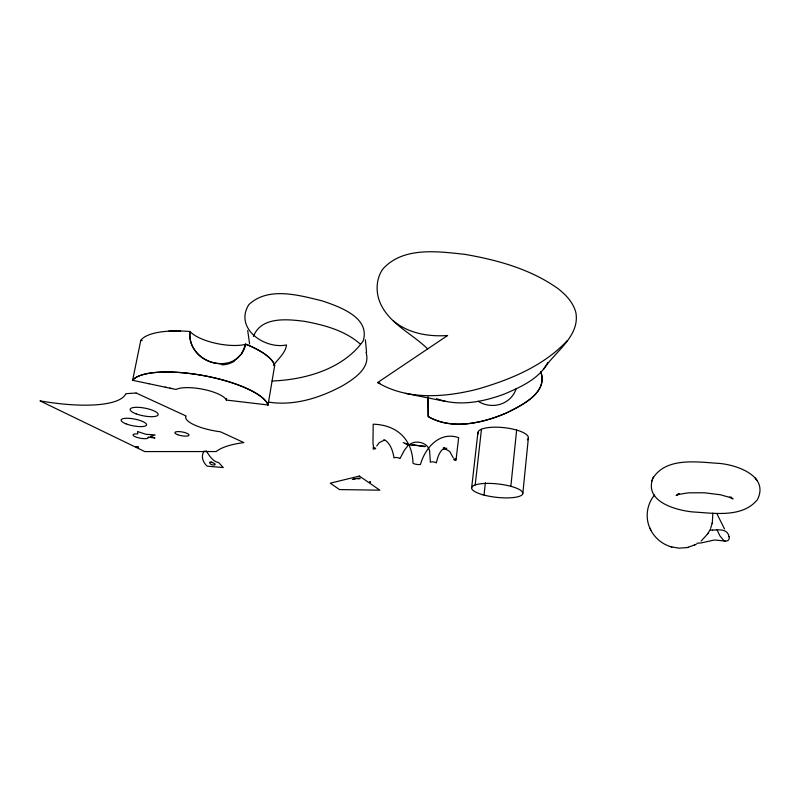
<?xml version="1.0" encoding="UTF-8"?>
<svg xmlns="http://www.w3.org/2000/svg" width="800" height="800" viewBox="0 0 800 800"><rect width="100%" height="100%" fill="white"/><g stroke="black" fill="none" stroke-linecap="round" stroke-linejoin="round"><path stroke-width="1.2" d="M712.35 522.66L712.82 513.12M373.24 447.53L373.23 449.05L374.12 449.03A4.5 1.27 7.9 0 0 374.96 448.92L375.69 448.49L374.87 447.9A4.47 1.26 7.9 0 0 373.56 447.46L372.98 443.14L373.19 424.21C396.93 424.85 412.44 439.3 413.01 463.33A4.9 1.35 7.3 0 0 419.47 464.57L420.46 464.49C425.1 447.83 439.69 431.03 458.65 437.67L455.96 460.49A3.13 0.88 6.8 0 1 453.67 459.36A3.13 0.88 6.8 0 1 456.16 458.79M522.85 493.22L528.4 437.69M510.84 486.31L516.64 430.06M484.02 495.07L485.38 482.69M471.68 487.64L477.93 432.37M475.21 484.94L481.46 429.21M653.45 476.91C642.78 501.19 675.19 510.12 692.56 511.92C713.68 513.12 742.19 518.22 757.43 499.66C769.36 475.85 736.7 464.86 719.22 463.41C697.76 462.12 666.26 456.76 652.89 478.3M148.98 383.75L132.62 380.3L140.79 340.34A68.98 22.38 10.7 0 1 190.06 331.51A33.12 11.39 10.8 0 0 215.18 343.18A33.12 11.39 10.8 0 0 245.9 344.26A68.98 22.38 10.7 0 1 273.85 363.4L274.69 365.44L268.04 404.98L226.34 400.06L226.64 398.4M710.59 528.45L712.25 523.15M654.62 495.01C646.75 504.11 644.93 517.85 650.13 528.69M712.17 523.54L712.43 522.26M651.85 480.9L652.42 479.5M253.48 336.43C260.99 316.4 287.26 319.14 304.4 321.33C324.17 324.98 344.93 330.46 360.31 344.1M710.1 529.59L708.3 532.93M547.84 362.44C539.29 378.96 520.77 386.93 504.55 393.99C483.12 401.9 458.61 406.92 436.53 398.65M204.17 451.1C200.51 456.02 202.98 462.52 207.17 466.18L223.25 467.54L218.7 462.6C212.54 461.49 209.27 455.36 206.01 450.65M376.71 445.97L379.34 442.55L383.57 440.52M701.14 541.04L707.58 534.03M707.38 534.35L708.51 532.6M543.47 369.51C554.44 351.91 580.05 336.68 575.9 312.74C573.44 302.72 566.05 294.9 558.13 288.71C530.78 269.14 497.43 259.97 464.68 254.33C437.62 251.42 402.9 246.47 382.74 269.16C376.97 277.47 375.85 288.24 378.42 297.89C385.25 321.98 411.13 332.58 427.62 348.88M241.81 353.52L235.68 359.57M274.19 364.47C278.62 358.35 285.57 352.78 286.52 344.94C264.52 349.6 233.96 328.15 248.86 304.6C268.42 286.25 299.15 295.26 322.3 300.91C339.44 306.74 370.65 317.49 363.12 341.05C343.15 369.09 305.09 379.79 272.09 381M407.44 446.33L404.46 450.11L399.95 458.6A3.07 0.85 7.6 0 0 396.96 457.58A3.07 0.85 7.6 0 0 394.02 457.89C392.92 451.24 390.69 443.89 384.83 439.93M677.98 494.4L678.58 493.75M567.25 340.64C543.58 366.07 510.04 379.78 477.26 389.22C444.72 397.39 407.61 400.4 377.63 382.55L447.62 335.5C428.68 336.9 408.39 333.42 393.46 320.95M444.13 448.2C439.14 451.44 437.64 457.51 436.31 462.93A3.08 0.85 7.1 0 0 433.38 461.92A3.08 0.85 7.1 0 0 430.36 462.22L429.62 450.96A11.81 11.33 1 0 0 426.13 445.14C421.44 441.58 414.01 440.78 409.27 444.73M677.54 494.66L678.42 494.02L676.14 495.46L679.53 494.13L678.42 494.44L688.41 492.83L704.29 492.77L720.39 494.76L730.56 497.62L729.5 497.17L733.07 498.94L731.85 497.97M696.39 544.2L688.05 547.34M694.93 544.93L694.25 545.25M443.52 449.42L446.79 448.31L445.45 448.66M353.38 479.12L355.01 478.74M671.54 546.93L679.18 548.16L687.03 547.56M686.69 547.63L688.44 547.26M352.34 479.41L355.41 478.91M355.89 478.54L360.08 478.08M168.64 331.17L180.53 330.99M409.22 445.18L414.44 444.97L412.3 444.96L425.45 446.27M356.93 478.76L359.95 478.74M221.75 363.67L221.04 363.68M712.66 530.13C718.83 529.77 727.63 528.56 729.07 536.72M696.98 543.22A25.75 17.37 -2.4 0 0 701.57 542.84L714.49 540L725.38 541.07M219.41 363.62C203.18 363.07 187.47 348.49 190.05 331.51C188.54 343.08 195.34 354.48 205.58 359.7A26.02 19.41 19.5 0 0 223.13 363.62L228.71 362.72L233.72 360.74L238.01 357.78L241.5 353.96L244.14 349.4L245.9 344.26L248.79 345.46M412.14 444.8L424.73 446.67M273.39 365.29L274.69 365.44A69.15 22.43 10.7 0 0 248.82 345.45M148.15 437.18L155.01 438L150.39 436.4L155.12 434.95L145.88 434.29L137.59 431.55L137.81 433.89A7.75 2 10.6 0 0 133.38 435.6A7.75 2 10.6 0 0 142.34 438.54A7.75 2 10.6 0 0 148.22 437.3M405.42 393.36L445.85 401.49M268.41 402.07C294.18 406.26 320.43 397.76 342.91 385.54C354.16 378.8 370.84 367.95 366.07 352.51M148.85 383.72L166.45 387.44M165.25 387.18L176.02 389.47A26.87 7.93 10.4 0 1 203.91 389.47A26.87 7.93 10.4 0 1 226.35 400.06M444.54 448.23L445.85 448.51L444.13 448.14M169.85 388.16L171.9 388.59M140.79 340.34L142.13 340.64M211.26 462.21L210.32 462.1A1.51 0.68 15.8 0 0 209.74 462.29L209.68 462.33A2.64 1.15 7.1 0 0 209.54 462.65C210.99 466.55 219.49 465.01 212.49 462.65M377.63 382.55L380.02 383.12M649.8 527.98C653.56 536.9 661.47 543.91 670.73 546.69M670.34 546.58L671.87 547.03M405.18 443.33L407.24 444.02M443.35 447.79L449.73 451.48L453.23 457.78M403.24 442.52L407.06 444.31L405.8 443.52M383.61 439.85L385.03 440.54M370.26 481.93L369.82 481.56L370.62 482.23M407.42 444.77L406.45 443.96L407.93 445.46M724.18 541.05L719.82 535.73L716.91 529.54M730.91 496.93L731.52 497.66M755.1 477.87L755.95 479M756.18 479.31L757.04 480.46M716.9 513.72L724.52 528.97M650.53 529.53L650.85 530.22M540.65 371.59C548.26 391.77 523.77 404.22 509.02 411.76A134.96 124.3 3 0 1 491.82 418.51C471.4 424.8 447.44 428.02 428.21 416.55L428.06 397.21M541.23 372.85C547.14 393.47 521.73 405.16 506.93 412.72C482.64 423.12 452.62 430.39 428.21 416.55L428.02 396.85M247.7 330.48L249.6 343.86M365.39 339.83L366.56 352.33M729 536.68A26.04 7.99 34.2 0 1 725.46 541.14M712.7 530.15A26.18 6.52 9.8 0 1 710.53 530.06M211.26 462A3.78 1.78 19.3 0 1 212.63 462.5M516.1 388.79A25.15 23.61 9 0 1 478.11 401.25M478.15 433.96A25.39 7.68 6.1 0 1 505.04 427.76A25.39 7.68 6.1 0 1 527.3 439.87M245.34 344.01A32.61 26.58 67.1 0 1 241.51 353.24M235.71 359.62A30.29 25.56 37.8 0 1 234.34 360.48M234.39 361.15A28.1 23.43 32.6 0 1 222 364.87M221.06 363.75A26.24 19.82 20.1 0 1 219.42 363.7M359.41 476.07L330.27 483.18L339.49 489.58L379.85 490.18L359.41 476.07M136.13 393.01L125.86 393.68A97.77 27.39 12.4 0 1 39.99 400.87L134.76 446.73L138.56 447.11L135.85 447.26L144.79 451.58L216.22 451.55A114.06 29.23 8.3 0 1 243.86 442.58L220.36 431.77A31.48 8.8 9.9 0 1 186.08 415.99L136.13 393.01M268.04 404.98L267.19 403.13A69.71 20.59 10.4 0 0 200.43 375.06A69.71 20.59 10.4 0 0 132.6 380.29A69.69 20.58 10.4 0 1 202.72 375.46A69.69 20.58 10.4 0 1 267.9 404.62L268.04 404.98M136.12 413.86A14.28 3.93 10.8 0 0 158.14 414.8A14.28 3.93 10.8 0 0 138.17 407.33A14.28 3.93 10.8 0 0 136.12 413.86M177.63 434.69A7.21 1.92 10.2 0 0 188.99 435.29A7.21 1.92 10.2 0 0 179.22 431.61A7.21 1.92 10.2 0 0 177.63 434.69M126.03 423.84A13 3.46 10.8 0 0 146.49 425.14A13 3.46 10.8 0 0 128.93 418.33A13 3.46 10.8 0 0 126.03 423.84M482.44 494.64A25.75 6.73 6.3 0 0 522.74 493.89A25.75 6.73 6.3 0 0 486.56 483.4A25.75 6.73 6.3 0 0 482.44 494.64"/></g></svg>
